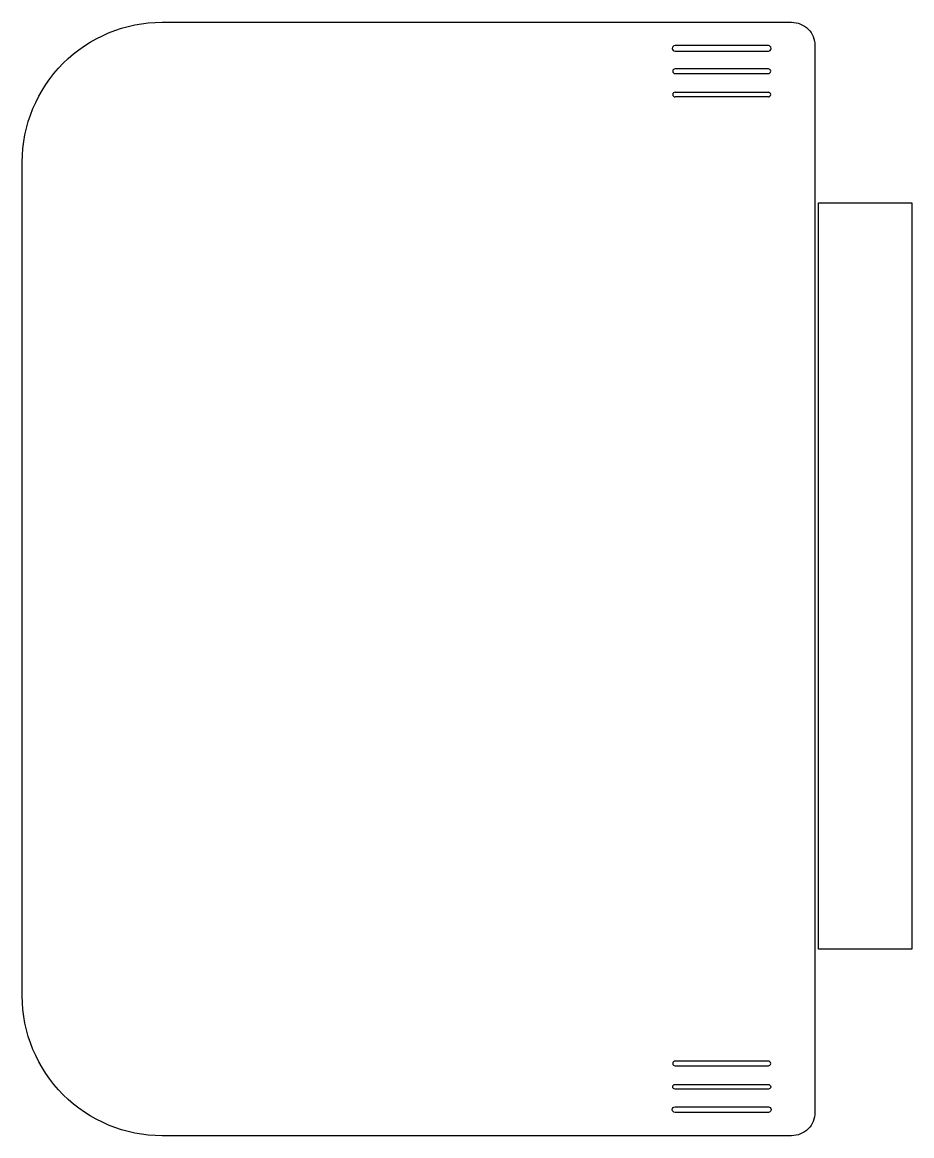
# Model space of a CAD drawing. Header units: inches. Extents: x 0 to 9.5, y 0 to 11.9.
import ezdxf

# ---------------------------------------------------------------- set-up
doc = ezdxf.new("R2010")
doc.units = ezdxf.units.IN
doc.layers.get('0').update_dxf_attribs({"linetype": 'CONTINUOUS'})

msp = doc.modelspace()

# ---------------------------------------------------------------- linework, layer by layer
for p, q in [((7, 11.1875), (8, 11.1875)), ((8, 11.1375), (7, 11.1375)), ((8, 0.8), (7, 0.8)), ((7, 0.75), (8, 0.75))]:
    msp.add_line(p, q)
for points in [[(8.25, 0), (1.5, 0, -0.4142136), (0, 1.5), (0, 10.4375, -0.4142136), (1.5, 11.9375), (8.25, 11.9375, -0.4142136), (8.5, 11.6875), (8.5, 0.25, -0.4142136)], [(7, 11.6275), (8, 11.6275, 1), (8, 11.6875), (7, 11.6875, 1)], [(7, 11.3875), (8, 11.3875, 1), (8, 11.4375), (7, 11.4375, 1)], [(7, 0.5, -1), (7, 0.55), (8, 0.55, -1), (8, 0.5)], [(7, 0.31), (8, 0.31, -1), (8, 0.25), (7, 0.25, -1)]]:
    msp.add_lwpolyline(points, format="xyb", close=True)
msp.add_lwpolyline([(8.5375, 10), (9.5375, 10), (9.5375, 2), (8.5375, 2)], close=True)
for centre, start, end in [((7, 11.1625), 90, 270), ((8, 11.1625), -90, 90), ((7, 0.775), 90, 270), ((8, 0.775), -90, 90)]:
    msp.add_arc(centre, 0.025, start, end)

doc.saveas('drawing.dxf')
